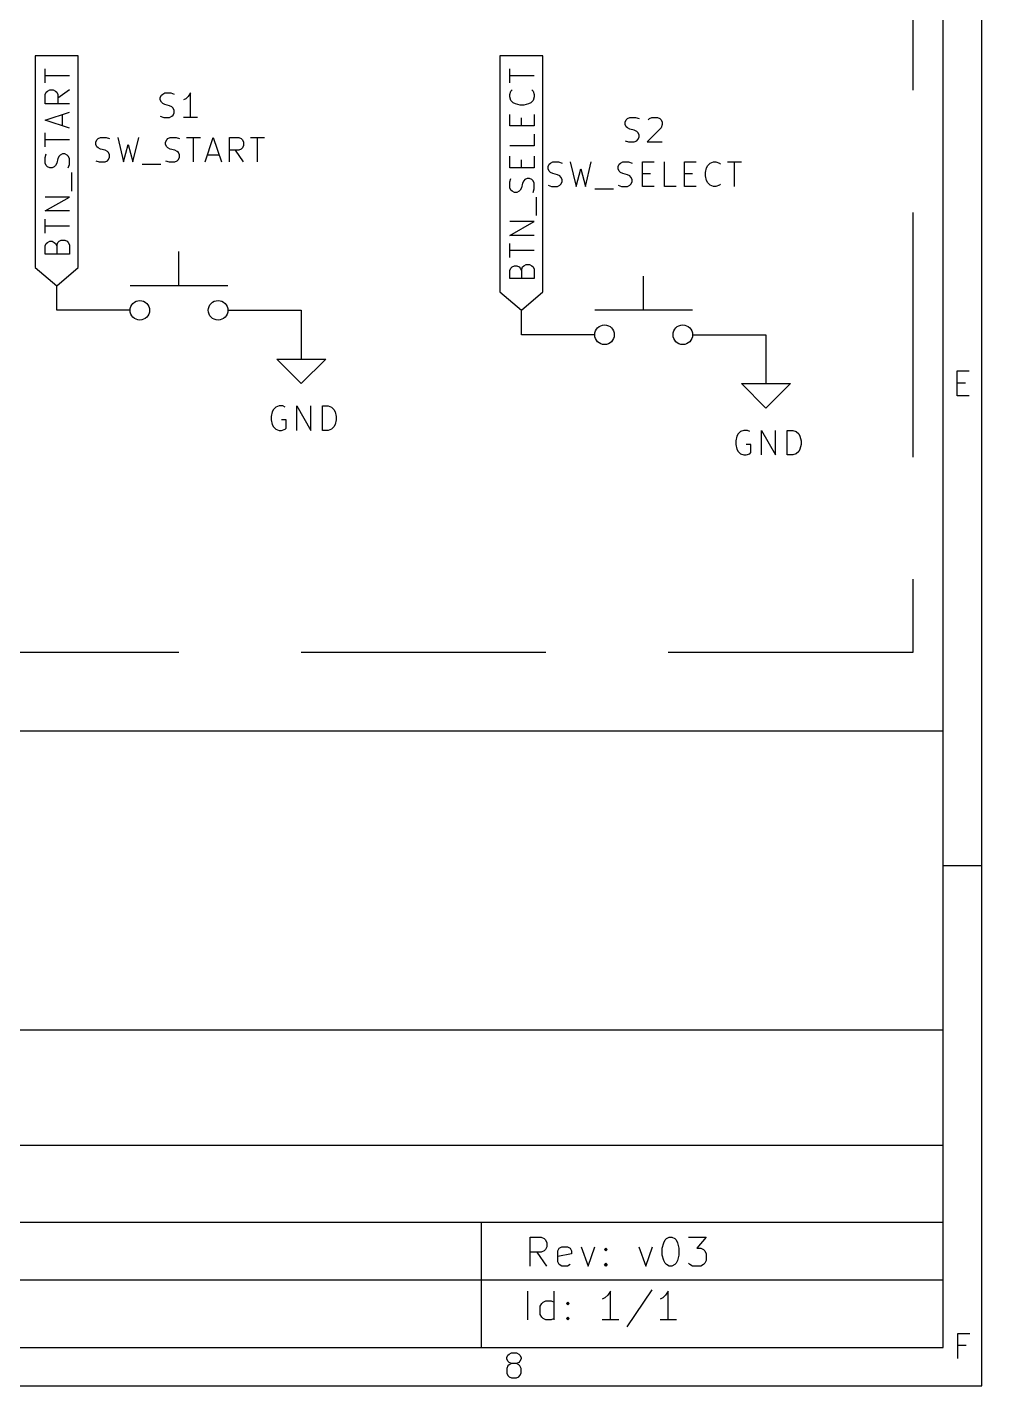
# Model space of a CAD drawing. Extents: x 0.4 to 16.1, y -11.3 to -0.4.
# Drawn here: x 14.19 to 16.141, y -11.299 to -8.521 of the extents above; entities that cross this region are included whole.
import ezdxf

# ---------------------------------------------------------------- set-up
doc = ezdxf.new("R2010")
doc.units = 0
doc.header["$MEASUREMENT"] = 0
doc.linetypes.add('DASHED', pattern=[0.75, 0.5, -0.25])
for name, color, linetype in [('BROWN2', 54, 'CONTINUOUS'), ('MAGENTA2', 6, 'CONTINUOUS'), ('MAGENTA3', 221, 'CONTINUOUS'), ('RED3', 11, 'CONTINUOUS')]:
    doc.layers.add(name, color=color, linetype=linetype)

msp = doc.modelspace()

# ---------------------------------------------------------------- linework, layer by layer
at = {"layer": 'BROWN2', "linetype": 'CONTINUOUS'}
for p, q in [((16.1413, -11.2993), (16.1413, -0.3937)), ((16.0626, -11.2206), (16.0626, -0.47244)), ((14.25, -8.57975), (14.2062, -8.57975)), ((14.2062, -8.57975), (14.2062, -9.0125)), ((14.2938, -8.57975), (14.25, -8.57975)), ((14.2938, -9.0125), (14.2938, -8.57975)), ((15.2, -8.57975), (15.1562, -8.57975)), ((15.1562, -8.57975), (15.1562, -9.0625)), ((15.2438, -8.57975), (15.2, -8.57975)), ((15.2438, -9.0625), (15.2438, -8.57975)), ((14.2262, -8.63497), (14.2262, -8.6064)), ((15.1762, -8.63497), (15.1762, -8.6064)), ((14.2762, -8.62068), (14.2262, -8.62068)), ((15.2262, -8.62068), (15.1762, -8.62068)), ((14.2262, -8.65878), (14.2286, -8.65402)), ((14.2262, -8.67782), (14.2262, -8.65878)), ((14.2286, -8.65402), (14.231, -8.65163)), ((14.231, -8.65163), (14.2357, -8.64925)), ((14.2357, -8.64925), (14.2429, -8.64925)), ((14.2429, -8.64925), (14.2476, -8.65163)), ((14.2476, -8.65163), (14.25, -8.65402)), ((14.25, -8.65402), (14.2524, -8.65878)), ((14.2762, -8.64925), (14.2524, -8.66592)), ((14.2524, -8.65878), (14.2524, -8.67782)), ((15.1762, -8.65878), (15.1786, -8.65163)), ((15.1762, -8.66354), (15.1762, -8.65878)), ((15.1786, -8.67068), (15.1762, -8.66354)), ((15.1786, -8.65163), (15.181, -8.64925)), ((15.2214, -8.64925), (15.2238, -8.65163)), ((15.2238, -8.65163), (15.2262, -8.65878)), ((15.2262, -8.66354), (15.2238, -8.67068)), ((15.2262, -8.65878), (15.2262, -8.66354)), ((14.2762, -8.67782), (14.2262, -8.67782)), ((14.2262, -8.71116), (14.2762, -8.69449)), ((15.1833, -8.67544), (15.1786, -8.67068)), ((15.1881, -8.67782), (15.1833, -8.67544)), ((15.1976, -8.6802), (15.1881, -8.67782)), ((15.2048, -8.6802), (15.1976, -8.6802)), ((15.2143, -8.67782), (15.2048, -8.6802)), ((15.219, -8.67544), (15.2143, -8.67782)), ((15.2238, -8.67068), (15.219, -8.67544)), ((14.2762, -8.72782), (14.2262, -8.71116)), ((14.2619, -8.72306), (14.2619, -8.69925)), ((15.1762, -8.72306), (15.1762, -8.69925)), ((15.2262, -8.72306), (15.1762, -8.72306)), ((15.2, -8.72306), (15.2, -8.7064)), ((15.2262, -8.69925), (15.2262, -8.72306)), ((14.2262, -8.76592), (14.2262, -8.73735)), ((15.2262, -8.73973), (15.2262, -8.76354)), ((14.2762, -8.75163), (14.2262, -8.75163)), ((15.2262, -8.76354), (15.1762, -8.76354)), ((14.2262, -8.78735), (14.2286, -8.7802)), ((14.2262, -8.79925), (14.2262, -8.78735)), ((14.2286, -8.80402), (14.2262, -8.79925)), ((14.231, -8.8064), (14.2286, -8.80402)), ((14.2357, -8.80878), (14.231, -8.8064)), ((14.2452, -8.8064), (14.2405, -8.80878)), ((14.2476, -8.80402), (14.2452, -8.8064)), ((14.25, -8.79925), (14.2476, -8.80402)), ((14.2524, -8.78973), (14.25, -8.79925)), ((14.2548, -8.78497), (14.2524, -8.78973)), ((14.2571, -8.78259), (14.2548, -8.78497)), ((14.2619, -8.7802), (14.2571, -8.78259)), ((14.2667, -8.7802), (14.2619, -8.7802)), ((14.2714, -8.78259), (14.2667, -8.7802)), ((14.2738, -8.78497), (14.2714, -8.78259)), ((14.2762, -8.78973), (14.2738, -8.78497)), ((14.2738, -8.80878), (14.2762, -8.80163)), ((14.2762, -8.80163), (14.2762, -8.78973)), ((15.1762, -8.80878), (15.1762, -8.78497)), ((15.2, -8.80878), (15.2, -8.79211)), ((15.2262, -8.78497), (15.2262, -8.80878)), ((14.2405, -8.80878), (14.2357, -8.80878)), ((14.281, -8.8564), (14.281, -8.8183)), ((15.2262, -8.80878), (15.1762, -8.80878)), ((15.1762, -8.83735), (15.1786, -8.8302)), ((15.2071, -8.83259), (15.2048, -8.83497)), ((15.2119, -8.8302), (15.2071, -8.83259)), ((15.2167, -8.8302), (15.2119, -8.8302)), ((15.2214, -8.83259), (15.2167, -8.8302)), ((15.2238, -8.83497), (15.2214, -8.83259)), ((15.1762, -8.84925), (15.1762, -8.83735)), ((15.1786, -8.85402), (15.1762, -8.84925)), ((15.181, -8.8564), (15.1786, -8.85402)), ((15.1857, -8.85878), (15.181, -8.8564)), ((15.1905, -8.85878), (15.1857, -8.85878)), ((15.1952, -8.8564), (15.1905, -8.85878)), ((15.1976, -8.85402), (15.1952, -8.8564)), ((15.2, -8.84925), (15.1976, -8.85402)), ((15.2024, -8.83973), (15.2, -8.84925)), ((15.2048, -8.83497), (15.2024, -8.83973)), ((15.2262, -8.83973), (15.2238, -8.83497)), ((15.2238, -8.85878), (15.2262, -8.85163)), ((15.2262, -8.85163), (15.2262, -8.83973)), ((14.2262, -8.89687), (14.2762, -8.8683)), ((14.2762, -8.8683), (14.2262, -8.8683)), ((15.231, -8.9064), (15.231, -8.8683)), ((14.2762, -8.89687), (14.2262, -8.89687)), ((14.2262, -8.94211), (14.2262, -8.91354)), ((14.2762, -8.92782), (14.2262, -8.92782)), ((15.1762, -8.94687), (15.2262, -8.9183)), ((15.2262, -8.9183), (15.1762, -8.9183)), ((14.2262, -8.9683), (14.2286, -8.96354)), ((14.2262, -8.98497), (14.2262, -8.9683)), ((14.2286, -8.96354), (14.231, -8.96116)), ((14.231, -8.96116), (14.2357, -8.95878)), ((14.2357, -8.95878), (14.2405, -8.95878)), ((14.2405, -8.95878), (14.2452, -8.96116)), ((14.2452, -8.96116), (14.2476, -8.96354)), ((14.2476, -8.96354), (14.25, -8.9683)), ((14.25, -8.9683), (14.2524, -8.96116)), ((14.25, -8.9683), (14.25, -8.98497)), ((14.2524, -8.96116), (14.2548, -8.95878)), ((14.2548, -8.95878), (14.2595, -8.9564)), ((14.2595, -8.9564), (14.2667, -8.9564)), ((14.2667, -8.9564), (14.2714, -8.95878)), ((14.2714, -8.95878), (14.2738, -8.96116)), ((14.2738, -8.96116), (14.2762, -8.96592)), ((14.2762, -8.96592), (14.2762, -8.98497)), ((15.2262, -8.94687), (15.1762, -8.94687)), ((15.1762, -8.99211), (15.1762, -8.96354)), ((14.2762, -8.98497), (14.2262, -8.98497)), ((14.5, -9.05), (14.5, -8.98)), ((15.2262, -8.97782), (15.1762, -8.97782)), ((14.2062, -9.0125), (14.25, -9.05)), ((14.25, -9.05), (14.2938, -9.0125)), ((15.1762, -9.0183), (15.1786, -9.01354)), ((15.1762, -9.03497), (15.1762, -9.0183)), ((15.1786, -9.01354), (15.181, -9.01116)), ((15.181, -9.01116), (15.1857, -9.00878)), ((15.1857, -9.00878), (15.1905, -9.00878)), ((15.1905, -9.00878), (15.1952, -9.01116)), ((15.1952, -9.01116), (15.1976, -9.01354)), ((15.1976, -9.01354), (15.2, -9.0183)), ((15.2, -9.0183), (15.2024, -9.01116)), ((15.2, -9.0183), (15.2, -9.03497)), ((15.2024, -9.01116), (15.2048, -9.00878)), ((15.2048, -9.00878), (15.2095, -9.0064)), ((15.2095, -9.0064), (15.2167, -9.0064)), ((15.2167, -9.0064), (15.2214, -9.00878)), ((15.2214, -9.00878), (15.2238, -9.01116)), ((15.2238, -9.01116), (15.2262, -9.01592)), ((15.2262, -9.01592), (15.2262, -9.03497)), ((14.6, -9.05), (14.4, -9.05)), ((15.2262, -9.03497), (15.1762, -9.03497)), ((15.45, -9.1), (15.45, -9.03)), ((15.1562, -9.0625), (15.2, -9.1)), ((15.2, -9.1), (15.2438, -9.0625)), ((14.4, -9.1), (14.3, -9.1)), ((14.6, -9.1), (14.7, -9.1)), ((15.55, -9.1), (15.35, -9.1)), ((14.75, -9.15), (14.75, -9.2)), ((15.35, -9.15), (15.25, -9.15)), ((15.55, -9.15), (15.65, -9.15)), ((14.75, -9.25), (14.7, -9.2)), ((14.7, -9.2), (14.75, -9.2)), ((14.75, -9.2), (14.8, -9.2)), ((14.8, -9.2), (14.75, -9.25)), ((15.7, -9.2), (15.7, -9.25)), ((15.7, -9.3), (15.65, -9.25)), ((15.65, -9.25), (15.7, -9.25)), ((15.7, -9.25), (15.75, -9.25)), ((15.75, -9.25), (15.7, -9.3)), ((16.091, -9.27512), (16.091, -9.22394)), ((16.091, -9.22394), (16.1153, -9.22394)), ((16.091, -9.24831), (16.108, -9.24831)), ((16.1153, -9.27512), (16.091, -9.27512)), ((16.0626, -9.96072), (11.8106, -9.96072)), ((16.0626, -11.2206), (16.0626, -9.96072)), ((16.1413, -10.2362), (16.0626, -10.2362)), ((11.8106, -10.571), (16.0626, -10.571)), ((11.8106, -10.8072), (16.0626, -10.8072)), ((11.8106, -10.9647), (16.0626, -10.9647)), ((15.1177, -10.9647), (15.1177, -11.2206)), ((15.2182, -11.0544), (15.2182, -10.9953)), ((15.2182, -10.9953), (15.2406, -10.9953)), ((15.2406, -10.9953), (15.2463, -10.9981)), ((15.2463, -10.9981), (15.2491, -11.0009)), ((15.2491, -11.0009), (15.2519, -11.0066)), ((15.4909, -11.0066), (15.4937, -11.0009)), ((15.4937, -11.0009), (15.4966, -10.9981)), ((15.4966, -10.9981), (15.5022, -10.9953)), ((15.5022, -10.9953), (15.5078, -10.9953)), ((15.5078, -10.9953), (15.5134, -10.9981)), ((15.5134, -10.9981), (15.5162, -11.0009)), ((15.5162, -11.0009), (15.5191, -11.0066)), ((15.5416, -10.9953), (15.5781, -10.9953)), ((15.5781, -10.9953), (15.5584, -11.0178)), ((15.2406, -11.0262), (15.2182, -11.0262)), ((15.2519, -11.0544), (15.2322, -11.0262)), ((15.2463, -11.0234), (15.2406, -11.0262)), ((15.2491, -11.0206), (15.2463, -11.0234)), ((15.2519, -11.015), (15.2491, -11.0206)), ((15.2519, -11.0066), (15.2519, -11.015)), ((15.2744, -11.0234), (15.2772, -11.0178)), ((15.2744, -11.0459), (15.2744, -11.0234)), ((15.3025, -11.0291), (15.2744, -11.0347)), ((15.2772, -11.0178), (15.2828, -11.015)), ((15.2828, -11.015), (15.2941, -11.015)), ((15.2941, -11.015), (15.2997, -11.0178)), ((15.2997, -11.0178), (15.3025, -11.0234)), ((15.3025, -11.0234), (15.3025, -11.0291)), ((15.3222, -11.015), (15.3363, -11.0544)), ((15.3363, -11.0544), (15.3503, -11.015)), ((15.37, -11.0206), (15.3728, -11.0178)), ((15.3728, -11.0234), (15.37, -11.0206)), ((15.3728, -11.0178), (15.3756, -11.0206)), ((15.3728, -11.0178), (15.3728, -11.0234)), ((15.3756, -11.0206), (15.3728, -11.0234)), ((15.4403, -11.015), (15.4544, -11.0544)), ((15.4544, -11.0544), (15.4684, -11.015)), ((15.4881, -11.0178), (15.4909, -11.0066)), ((15.4881, -11.0319), (15.4881, -11.0178)), ((15.5191, -11.0066), (15.5219, -11.0178)), ((15.5219, -11.0178), (15.5219, -11.0319)), ((15.5584, -11.0178), (15.5669, -11.0178)), ((15.5669, -11.0178), (15.5725, -11.0206)), ((15.5725, -11.0206), (15.5753, -11.0234)), ((15.5753, -11.0234), (15.5781, -11.0291)), ((15.5781, -11.0291), (15.5781, -11.0431)), ((15.2772, -11.0515), (15.2744, -11.0459)), ((15.2828, -11.0544), (15.2772, -11.0515)), ((15.2941, -11.0544), (15.2828, -11.0544)), ((15.2997, -11.0515), (15.2941, -11.0544)), ((15.37, -11.0515), (15.3728, -11.0487)), ((15.3728, -11.0544), (15.37, -11.0515)), ((15.3728, -11.0487), (15.3756, -11.0515)), ((15.3728, -11.0487), (15.3728, -11.0544)), ((15.3756, -11.0515), (15.3728, -11.0544)), ((15.4909, -11.0431), (15.4881, -11.0319)), ((15.4937, -11.0487), (15.4909, -11.0431)), ((15.4966, -11.0515), (15.4937, -11.0487)), ((15.5022, -11.0544), (15.4966, -11.0515)), ((15.5078, -11.0544), (15.5022, -11.0544)), ((15.5134, -11.0515), (15.5078, -11.0544)), ((15.5162, -11.0487), (15.5134, -11.0515)), ((15.5191, -11.0431), (15.5162, -11.0487)), ((15.5219, -11.0319), (15.5191, -11.0431)), ((15.5444, -11.0515), (15.5416, -11.0487)), ((15.55, -11.0544), (15.5444, -11.0515)), ((15.5669, -11.0544), (15.55, -11.0544)), ((15.5725, -11.0515), (15.5669, -11.0544)), ((15.5753, -11.0487), (15.5725, -11.0515)), ((15.5781, -11.0431), (15.5753, -11.0487)), ((11.8106, -11.0828), (16.0626, -11.0828)), ((15.2134, -11.1646), (15.2134, -11.1055)), ((15.2669, -11.1646), (15.2669, -11.1055)), ((15.3822, -11.1055), (15.3765, -11.114)), ((15.3822, -11.1646), (15.3822, -11.1055)), ((15.4665, -11.1027), (15.4159, -11.1787)), ((15.5003, -11.1055), (15.4946, -11.114)), ((15.5003, -11.1646), (15.5003, -11.1055)), ((15.2387, -11.1365), (15.2416, -11.1309)), ((15.2387, -11.1533), (15.2387, -11.1365)), ((15.2416, -11.1309), (15.2444, -11.128)), ((15.2444, -11.128), (15.25, -11.1252)), ((15.25, -11.1252), (15.2612, -11.1252)), ((15.2612, -11.1252), (15.2669, -11.128)), ((15.2922, -11.1309), (15.295, -11.128)), ((15.295, -11.1337), (15.2922, -11.1309)), ((15.295, -11.128), (15.2978, -11.1309)), ((15.295, -11.128), (15.295, -11.1337)), ((15.2978, -11.1309), (15.295, -11.1337)), ((15.3709, -11.1196), (15.3653, -11.1224)), ((15.3765, -11.114), (15.3709, -11.1196)), ((15.489, -11.1196), (15.4834, -11.1224)), ((15.4946, -11.114), (15.489, -11.1196)), ((15.2416, -11.159), (15.2387, -11.1533)), ((15.2444, -11.1618), (15.2416, -11.159)), ((15.25, -11.1646), (15.2444, -11.1618)), ((15.2612, -11.1646), (15.25, -11.1646)), ((15.2669, -11.1618), (15.2612, -11.1646)), ((15.2922, -11.1618), (15.295, -11.159)), ((15.295, -11.1646), (15.2922, -11.1618)), ((15.295, -11.159), (15.2978, -11.1618)), ((15.295, -11.159), (15.295, -11.1646)), ((15.2978, -11.1618), (15.295, -11.1646)), ((15.399, -11.1646), (15.3653, -11.1646)), ((15.5171, -11.1646), (15.4834, -11.1646)), ((16.0922, -11.2436), (16.0922, -11.1924)), ((16.0922, -11.1924), (16.1166, -11.1924)), ((0.47244, -11.2206), (16.0626, -11.2206)), ((11.8106, -11.2206), (16.0626, -11.2206)), ((16.1092, -11.2168), (16.0922, -11.2168)), ((15.1702, -11.2416), (15.1726, -11.2368)), ((15.1702, -11.2441), (15.1702, -11.2416)), ((15.1726, -11.249), (15.1702, -11.2441)), ((15.1726, -11.2368), (15.1751, -11.2343)), ((15.1751, -11.2514), (15.1726, -11.249)), ((15.1751, -11.2343), (15.1799, -11.2319)), ((15.1799, -11.2538), (15.1751, -11.2514)), ((15.1799, -11.2319), (15.1897, -11.2319)), ((15.1897, -11.2319), (15.1946, -11.2343)), ((15.1946, -11.2514), (15.1897, -11.2538)), ((15.1946, -11.2343), (15.197, -11.2368)), ((15.197, -11.249), (15.1946, -11.2514)), ((15.197, -11.2368), (15.1994, -11.2416)), ((15.1994, -11.2441), (15.197, -11.249)), ((15.1994, -11.2416), (15.1994, -11.2441)), ((15.1726, -11.2587), (15.1702, -11.2636)), ((15.1702, -11.2636), (15.1702, -11.2733)), ((15.1702, -11.2733), (15.1726, -11.2782)), ((15.1751, -11.2563), (15.1726, -11.2587)), ((15.1726, -11.2782), (15.1751, -11.2806)), ((15.1799, -11.2538), (15.1751, -11.2563)), ((15.1897, -11.2538), (15.1799, -11.2538)), ((15.1946, -11.2563), (15.1897, -11.2538)), ((15.197, -11.2587), (15.1946, -11.2563)), ((15.1946, -11.2806), (15.197, -11.2782)), ((15.1994, -11.2636), (15.197, -11.2587)), ((15.197, -11.2782), (15.1994, -11.2733)), ((15.1994, -11.2733), (15.1994, -11.2636)), ((0.3937, -11.2993), (16.1413, -11.2993)), ((15.1751, -11.2806), (15.1799, -11.2831)), ((15.1799, -11.2831), (15.1897, -11.2831)), ((15.1897, -11.2831), (15.1946, -11.2806))]:
    msp.add_line(p, q, dxfattribs=at)
at = {"layer": 'BROWN2'}
for centre in [(14.42, -9.1), (14.58, -9.1), (15.37, -9.15), (15.53, -9.15)]:
    msp.add_circle(centre, 0.02, dxfattribs=at)
at = {"layer": 'MAGENTA2', "linetype": 'CONTINUOUS'}
for p, q in [((14.4619, -8.66514), (14.4643, -8.66038)), ((14.4619, -8.6699), (14.4619, -8.66514)), ((14.4643, -8.66038), (14.4667, -8.658)), ((14.4667, -8.658), (14.4714, -8.65562)), ((14.4714, -8.65562), (14.4833, -8.65562)), ((14.4833, -8.65562), (14.4905, -8.658)), ((14.5143, -8.66752), (14.5095, -8.6699)), ((14.519, -8.66276), (14.5143, -8.66752)), ((14.5238, -8.65562), (14.519, -8.66276)), ((14.5238, -8.70562), (14.5238, -8.65562)), ((14.4643, -8.67467), (14.4619, -8.6699)), ((14.4667, -8.67705), (14.4643, -8.67467)), ((14.4714, -8.67943), (14.4667, -8.67705)), ((14.4809, -8.68181), (14.4714, -8.67943)), ((14.4857, -8.68419), (14.4809, -8.68181)), ((14.4881, -8.68657), (14.4857, -8.68419)), ((14.4905, -8.69133), (14.4881, -8.68657)), ((14.4905, -8.69609), (14.4905, -8.69133)), ((14.4619, -8.70324), (14.469, -8.70562)), ((14.469, -8.70562), (14.4809, -8.70562)), ((14.4809, -8.70562), (14.4857, -8.70324)), ((14.4857, -8.70324), (14.4881, -8.70085)), ((14.4881, -8.70085), (14.4905, -8.69609)), ((14.5381, -8.70562), (14.5095, -8.70562)), ((15.4119, -8.71514), (15.4143, -8.71038)), ((15.4119, -8.7199), (15.4119, -8.71514)), ((15.4143, -8.72467), (15.4119, -8.7199)), ((15.4143, -8.71038), (15.4167, -8.708)), ((15.4167, -8.708), (15.4214, -8.70562)), ((15.4214, -8.70562), (15.4333, -8.70562)), ((15.4333, -8.70562), (15.4405, -8.708)), ((15.4595, -8.71038), (15.4619, -8.708)), ((15.4619, -8.708), (15.4667, -8.70562)), ((15.4667, -8.70562), (15.4786, -8.70562)), ((15.4786, -8.70562), (15.4833, -8.708)), ((15.4833, -8.708), (15.4857, -8.71038)), ((15.4857, -8.71038), (15.4881, -8.71514)), ((15.4881, -8.7199), (15.4857, -8.72705)), ((15.4881, -8.71514), (15.4881, -8.7199)), ((14.3298, -8.75614), (14.3321, -8.75138)), ((14.3321, -8.75138), (14.3345, -8.749)), ((14.3345, -8.749), (14.3393, -8.74662)), ((14.3393, -8.74662), (14.3512, -8.74662)), ((14.3512, -8.74662), (14.3583, -8.749)), ((14.375, -8.74662), (14.3869, -8.79662)), ((14.4059, -8.79662), (14.4179, -8.74662)), ((14.4726, -8.75614), (14.475, -8.75138)), ((14.475, -8.75138), (14.4774, -8.749)), ((14.4774, -8.749), (14.4821, -8.74662)), ((14.4821, -8.74662), (14.494, -8.74662)), ((14.494, -8.74662), (14.5012, -8.749)), ((14.5155, -8.74662), (14.544, -8.74662)), ((14.5298, -8.79662), (14.5298, -8.74662)), ((14.5536, -8.79662), (14.5702, -8.74662)), ((14.5702, -8.74662), (14.5869, -8.79662)), ((14.6036, -8.79662), (14.6036, -8.74662)), ((14.6036, -8.74662), (14.6226, -8.74662)), ((14.6226, -8.74662), (14.6274, -8.749)), ((14.6274, -8.749), (14.6298, -8.75138)), ((14.6298, -8.75138), (14.6321, -8.75614)), ((14.6464, -8.74662), (14.675, -8.74662)), ((14.6607, -8.79662), (14.6607, -8.74662)), ((15.4167, -8.72705), (15.4143, -8.72467)), ((15.4214, -8.72943), (15.4167, -8.72705)), ((15.4309, -8.73181), (15.4214, -8.72943)), ((15.4357, -8.73419), (15.4309, -8.73181)), ((15.4381, -8.73657), (15.4357, -8.73419)), ((15.4357, -8.75324), (15.4381, -8.75085)), ((15.4405, -8.74133), (15.4381, -8.73657)), ((15.4381, -8.75085), (15.4405, -8.74609)), ((15.4405, -8.74609), (15.4405, -8.74133)), ((15.4857, -8.72705), (15.4571, -8.75562)), ((14.3298, -8.7609), (14.3298, -8.75614)), ((14.3321, -8.76567), (14.3298, -8.7609)), ((14.3345, -8.76805), (14.3321, -8.76567)), ((14.3393, -8.77043), (14.3345, -8.76805)), ((14.3488, -8.77281), (14.3393, -8.77043)), ((14.3536, -8.77519), (14.3488, -8.77281)), ((14.3559, -8.77757), (14.3536, -8.77519)), ((14.3583, -8.78233), (14.3559, -8.77757)), ((14.3869, -8.79662), (14.3964, -8.7609)), ((14.3964, -8.7609), (14.4059, -8.79662)), ((14.4726, -8.7609), (14.4726, -8.75614)), ((14.475, -8.76567), (14.4726, -8.7609)), ((14.4774, -8.76805), (14.475, -8.76567)), ((14.4821, -8.77043), (14.4774, -8.76805)), ((14.4917, -8.77281), (14.4821, -8.77043)), ((14.4964, -8.77519), (14.4917, -8.77281)), ((14.4988, -8.77757), (14.4964, -8.77519)), ((14.5012, -8.78233), (14.4988, -8.77757)), ((14.6226, -8.77281), (14.6036, -8.77281)), ((14.6321, -8.79662), (14.6155, -8.77281)), ((14.6274, -8.77043), (14.6226, -8.77281)), ((14.6298, -8.76805), (14.6274, -8.77043)), ((14.6321, -8.76328), (14.6298, -8.76805)), ((14.6321, -8.75614), (14.6321, -8.76328)), ((15.4119, -8.75324), (15.419, -8.75562)), ((15.419, -8.75562), (15.4309, -8.75562)), ((15.4309, -8.75562), (15.4357, -8.75324)), ((15.4571, -8.75562), (15.4881, -8.75562)), ((14.3298, -8.79424), (14.3369, -8.79662)), ((14.3369, -8.79662), (14.3488, -8.79662)), ((14.3488, -8.79662), (14.3536, -8.79424)), ((14.3536, -8.79424), (14.3559, -8.79185)), ((14.3559, -8.79185), (14.3583, -8.78709)), ((14.3583, -8.78709), (14.3583, -8.78233)), ((14.425, -8.80138), (14.4631, -8.80138)), ((14.4726, -8.79424), (14.4798, -8.79662)), ((14.4798, -8.79662), (14.4917, -8.79662)), ((14.4917, -8.79662), (14.4964, -8.79424)), ((14.4964, -8.79424), (14.4988, -8.79185)), ((14.4988, -8.79185), (14.5012, -8.78709)), ((14.5012, -8.78709), (14.5012, -8.78233)), ((14.5583, -8.78233), (14.5821, -8.78233)), ((15.2548, -8.80614), (15.2571, -8.80138)), ((15.2548, -8.8109), (15.2548, -8.80614)), ((15.2571, -8.80138), (15.2595, -8.799)), ((15.2595, -8.799), (15.2643, -8.79662)), ((15.2643, -8.79662), (15.2762, -8.79662)), ((15.2762, -8.79662), (15.2833, -8.799)), ((15.3, -8.79662), (15.3119, -8.84662)), ((15.3309, -8.84662), (15.3429, -8.79662)), ((15.3976, -8.80614), (15.4, -8.80138)), ((15.3976, -8.8109), (15.3976, -8.80614)), ((15.4, -8.80138), (15.4024, -8.799)), ((15.4024, -8.799), (15.4071, -8.79662)), ((15.4071, -8.79662), (15.419, -8.79662)), ((15.419, -8.79662), (15.4262, -8.799)), ((15.4476, -8.84662), (15.4476, -8.79662)), ((15.4476, -8.79662), (15.4714, -8.79662)), ((15.4929, -8.84662), (15.4929, -8.79662)), ((15.5333, -8.84662), (15.5333, -8.79662)), ((15.5333, -8.79662), (15.5571, -8.79662)), ((15.5786, -8.80852), (15.5809, -8.80376)), ((15.5809, -8.80376), (15.5857, -8.799)), ((15.5857, -8.799), (15.5929, -8.79662)), ((15.5929, -8.79662), (15.5976, -8.79662)), ((15.5976, -8.79662), (15.6048, -8.799)), ((15.6048, -8.799), (15.6071, -8.80138)), ((15.6214, -8.79662), (15.65, -8.79662)), ((15.6357, -8.84662), (15.6357, -8.79662)), ((15.2571, -8.81567), (15.2548, -8.8109)), ((15.2595, -8.81805), (15.2571, -8.81567)), ((15.2643, -8.82043), (15.2595, -8.81805)), ((15.2738, -8.82281), (15.2643, -8.82043)), ((15.2786, -8.82519), (15.2738, -8.82281)), ((15.2809, -8.82757), (15.2786, -8.82519)), ((15.2833, -8.83233), (15.2809, -8.82757)), ((15.2833, -8.83709), (15.2833, -8.83233)), ((15.3119, -8.84662), (15.3214, -8.8109)), ((15.3214, -8.8109), (15.3309, -8.84662)), ((15.4, -8.81567), (15.3976, -8.8109)), ((15.4024, -8.81805), (15.4, -8.81567)), ((15.4071, -8.82043), (15.4024, -8.81805)), ((15.4167, -8.82281), (15.4071, -8.82043)), ((15.4214, -8.82519), (15.4167, -8.82281)), ((15.4238, -8.82757), (15.4214, -8.82519)), ((15.4262, -8.83233), (15.4238, -8.82757)), ((15.4262, -8.83709), (15.4262, -8.83233)), ((15.4476, -8.82043), (15.4643, -8.82043)), ((15.5333, -8.82043), (15.55, -8.82043)), ((15.5762, -8.81805), (15.5786, -8.80852)), ((15.5762, -8.82519), (15.5762, -8.81805)), ((15.5786, -8.83471), (15.5762, -8.82519)), ((15.5809, -8.83947), (15.5786, -8.83471)), ((15.2548, -8.84424), (15.2619, -8.84662)), ((15.2619, -8.84662), (15.2738, -8.84662)), ((15.2738, -8.84662), (15.2786, -8.84424)), ((15.2786, -8.84424), (15.2809, -8.84185)), ((15.2809, -8.84185), (15.2833, -8.83709)), ((15.35, -8.85138), (15.3881, -8.85138)), ((15.3976, -8.84424), (15.4048, -8.84662)), ((15.4048, -8.84662), (15.4167, -8.84662)), ((15.4167, -8.84662), (15.4214, -8.84424)), ((15.4214, -8.84424), (15.4238, -8.84185)), ((15.4238, -8.84185), (15.4262, -8.83709)), ((15.4714, -8.84662), (15.4476, -8.84662)), ((15.5167, -8.84662), (15.4929, -8.84662)), ((15.5571, -8.84662), (15.5333, -8.84662)), ((15.5857, -8.84424), (15.5809, -8.83947)), ((15.5929, -8.84662), (15.5857, -8.84424)), ((15.5976, -8.84662), (15.5929, -8.84662)), ((15.6048, -8.84424), (15.5976, -8.84662)), ((15.6071, -8.84185), (15.6048, -8.84424)), ((14.6931, -9.30276), (14.6907, -9.30752)), ((14.6979, -9.298), (14.6931, -9.30276)), ((14.705, -9.29562), (14.6979, -9.298)), ((14.7121, -9.29562), (14.705, -9.29562)), ((14.7169, -9.298), (14.7121, -9.29562)), ((14.7407, -9.34562), (14.7407, -9.29562)), ((14.7407, -9.29562), (14.7693, -9.34562)), ((14.7693, -9.34562), (14.7693, -9.29562)), ((14.7931, -9.34562), (14.7931, -9.29562)), ((14.7931, -9.29562), (14.805, -9.29562)), ((14.805, -9.29562), (14.8121, -9.298)), ((14.8121, -9.298), (14.8169, -9.30276)), ((14.8169, -9.30276), (14.8193, -9.30752)), ((14.6907, -9.30752), (14.6883, -9.31705)), ((14.6883, -9.31705), (14.6883, -9.32419)), ((14.6883, -9.32419), (14.6907, -9.33371)), ((14.6907, -9.33371), (14.6931, -9.33847)), ((14.7193, -9.32419), (14.7098, -9.32419)), ((14.7193, -9.34085), (14.7193, -9.32419)), ((14.8193, -9.33371), (14.8169, -9.33847)), ((14.8193, -9.30752), (14.8217, -9.31705)), ((14.8217, -9.32419), (14.8193, -9.33371)), ((14.8217, -9.31705), (14.8217, -9.32419)), ((14.6931, -9.33847), (14.6979, -9.34324)), ((14.6979, -9.34324), (14.705, -9.34562)), ((14.705, -9.34562), (14.7098, -9.34562)), ((14.7098, -9.34562), (14.7169, -9.34324)), ((14.7169, -9.34324), (14.7193, -9.34085)), ((14.805, -9.34562), (14.7931, -9.34562)), ((14.8121, -9.34324), (14.805, -9.34562)), ((14.8169, -9.33847), (14.8121, -9.34324)), ((15.6407, -9.35752), (15.6383, -9.36705)), ((15.6431, -9.35276), (15.6407, -9.35752)), ((15.6479, -9.348), (15.6431, -9.35276)), ((15.655, -9.34562), (15.6479, -9.348)), ((15.6621, -9.34562), (15.655, -9.34562)), ((15.6669, -9.348), (15.6621, -9.34562)), ((15.6907, -9.39562), (15.6907, -9.34562)), ((15.6907, -9.34562), (15.7193, -9.39562)), ((15.7193, -9.39562), (15.7193, -9.34562)), ((15.7431, -9.39562), (15.7431, -9.34562)), ((15.7431, -9.34562), (15.755, -9.34562)), ((15.755, -9.34562), (15.7621, -9.348)), ((15.7621, -9.348), (15.7669, -9.35276)), ((15.7669, -9.35276), (15.7693, -9.35752)), ((15.7693, -9.35752), (15.7717, -9.36705)), ((15.6383, -9.36705), (15.6383, -9.37419)), ((15.6383, -9.37419), (15.6407, -9.38371)), ((15.6407, -9.38371), (15.6431, -9.38847)), ((15.6431, -9.38847), (15.6479, -9.39324)), ((15.6693, -9.37419), (15.6598, -9.37419)), ((15.6693, -9.39085), (15.6693, -9.37419)), ((15.7669, -9.38847), (15.7621, -9.39324)), ((15.7693, -9.38371), (15.7669, -9.38847)), ((15.7717, -9.37419), (15.7693, -9.38371)), ((15.7717, -9.36705), (15.7717, -9.37419)), ((15.6479, -9.39324), (15.655, -9.39562)), ((15.655, -9.39562), (15.6598, -9.39562)), ((15.6598, -9.39562), (15.6669, -9.39324)), ((15.6669, -9.39324), (15.6693, -9.39085)), ((15.755, -9.39562), (15.7431, -9.39562)), ((15.7621, -9.39324), (15.755, -9.39562))]:
    msp.add_line(p, q, dxfattribs=at)
at = {"layer": 'MAGENTA3', "linetype": 'CONTINUOUS'}
for p, q in [((14.25, -9.1), (14.25, -9.05)), ((14.3, -9.1), (14.25, -9.1)), ((14.7, -9.1), (14.75, -9.1)), ((14.75, -9.1), (14.75, -9.15)), ((15.2, -9.15), (15.2, -9.1)), ((15.25, -9.15), (15.2, -9.15)), ((15.65, -9.15), (15.7, -9.15)), ((15.7, -9.15), (15.7, -9.2))]:
    msp.add_line(p, q, dxfattribs=at)
at = {"layer": 'RED3', "linetype": 'DASHED'}
for p, q in [((16, -5.9), (16, -9.8)), ((16, -9.8), (8.65, -9.8))]:
    msp.add_line(p, q, dxfattribs=at)

doc.saveas('drawing.dxf')
